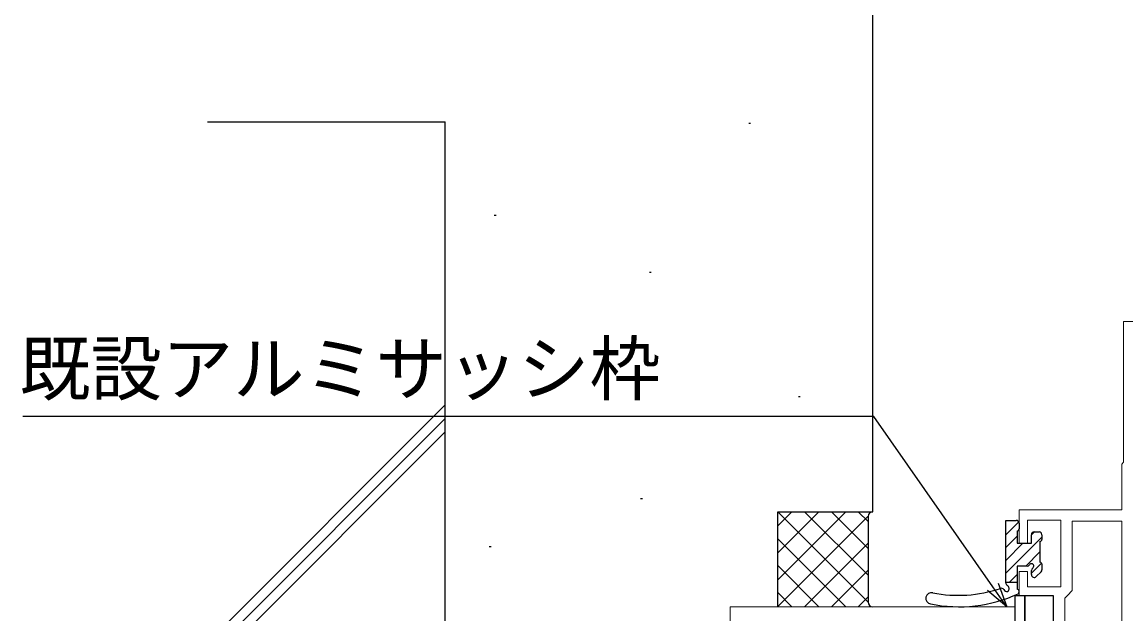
# Model space of a CAD drawing. Units: millimetres, scale not verified. Extents: x -437 to 438, y -331 to 329.
# Drawn here: x -133.7 to -17.6, y -93.5 to -31.3 of the extents above; entities that cross this region are included whole.
import ezdxf
from ezdxf.enums import TextEntityAlignment as Align

# ---------------------------------------------------------------- set-up
doc = ezdxf.new("R2010")
doc.units = ezdxf.units.MM
doc.header["$LTSCALE"] = 2
doc.layers.add('0-2_YKK_11', color=7, linetype='Continuous', lineweight=18)
for name, color, linetype in [('0-5_YKK_13', 4, 'Continuous'), ('0-7_YKK_D', 6, 'Continuous'), ('0-9_YSS_K', 3, 'Continuous'), ('0-A_YSS_KE', 3, 'Continuous')]:
    doc.layers.add(name, color=color, linetype=linetype)
doc.styles.add('ＭＳ ゴシック', font='')
doc.styles.get('ＭＳ ゴシック').set_extended_font_data('MS Gothic')

msp = doc.modelspace()

# ---------------------------------------------------------------- linework, layer by layer
at = {"layer": '0-2_YKK_11', "color": 211}
msp.add_lwpolyline([(-25.2, -123.6), (-25.2, -91.6), (-28.8, -91.6), (-28.8, -89.1), (-27.9, -89.1), (-27.9, -90.7), (-24.4, -90.7), (-24.4, -83.7), (-27.9, -83.7), (-27.9, -86.1), (-28.8, -86.1), (-28.8, -82.6), (-18, -82.6), (-18, -77.8), (-17.8, -77.6), (-17.8, -62.8), (-5.5, -62.8)], dxfattribs=at)
msp.add_lwpolyline([(-24, -122.3), (-24, -91.9), (-23.7, -91.6), (-23.2, -91.1), (-23.2, -83.8), (-18, -83.8), (-18, -110.3), (-18.5, -110.8), (-18.5, -122.3)], close=True, dxfattribs=at)
at = {"layer": '0-2_YKK_11', "color": 4}
msp.add_lwpolyline([(-29.2, -94.3), (-29.2, -92.8), (-59.2, -92.8), (-59.2, -98.8)], dxfattribs=at)
at = {"layer": '0-5_YKK_13'}
for p, q in [((-30.2, -85.234), (-28.838, -83.872)), ((-28.8, -84.018), (-28.8, -84.618)), ((-30.2, -86.581), (-29, -85.381)), ((-30.2, -89.275), (-26.4, -85.475)), ((-27.5, -85.228), (-27.19, -84.918)), ((-27.2, -84.918), (-26.7, -84.918)), ((-26.6, -85.918), (-26.6, -88.118)), ((-26.4, -85.218), (-26.4, -85.718)), ((-30.2, -87.928), (-28.39, -86.118)), ((-28.095, -88.518), (-26.6, -87.022)), ((-27.5, -89.27), (-26.435, -88.205)), ((-29.795, -90.218), (-29, -89.422)), ((-27.5, -89.418), (-27.5, -88.979)), ((-26.488, -89.13), (-26.988, -89.63)), ((-26.4, -88.318), (-26.4, -88.918)), ((-30.2, -90.218), (-29, -90.218))]:
    msp.add_line(p, q, dxfattribs=at)
for points in [[(-30.2, -90.283), (-30.2, -83.718), (-29.1, -83.718)], [(-29, -84.818), (-29, -86.118), (-27.5, -86.118), (-27.5, -85.218)], [(-27.961, -88.518), (-29, -88.518), (-29, -90.935)]]:
    msp.add_lwpolyline(points, dxfattribs=at)
for points in [[(-28.2, -146.6), (-29.2, -146.6), (-29.2, -91.6), (-28.2, -91.6)], [(-25.2, -146.6), (-28.2, -146.6), (-28.2, -91.6), (-25.2, -91.6)]]:
    msp.add_lwpolyline(points, close=True, dxfattribs=at)
for centre, radius, start, end in [((-29.1, -84.018), 0.3, 0, 90), ((-29, -84.618), 0.2, 270, 0), ((-27.2, -85.218), 0.3, 90, 180), ((-26.7, -85.218), 0.3, 0, 90), ((-26.6, -85.718), 0.2, 270, 0), ((-27.5, -88.518), 0.25, 303.05573, 146.94427), ((-26.6, -88.318), 0.2, 0, 90), ((-27.961, -88.218), 0.3, 270, 326.94427), ((-27.2, -88.979), 0.3, 123.05573, 180), ((-27.2, -89.418), 0.3, 180, 315), ((-26.7, -88.918), 0.3, 315, 0), ((-29.9, -90.283), 0.3, 180, 239.43918), ((-30.256, -90.886), 0.4, 311.12994, 59.43918), ((-38.011, -91.914), 0.6, 78.69427, 258.56358), ((-35.155, -77.8), 15, 258.56358, 294.71651), ((-35.188, -77.794), 13.8, 258.69427, 288.69203), ((-30.669, -91.15), 0.3, 30.54856, 108.69203), ((-30.066, -90.794), 0.4, 210.54856, 280.55812), ((-29.1, -91.218), 0.3, 316.16697, 70.52878)]:
    msp.add_arc(centre, radius, start, end, dxfattribs=at)
at = {"layer": '0-7_YKK_D'}
for points in [[(-30.093, -92.8), (-31.555, -90.711), (-44.097, -72.8), (-133.64, -72.8)], [(-30.996, -90.319), (-30.093, -92.8), (-32.115, -91.103)]]:
    msp.add_lwpolyline(points, dxfattribs=at)
at = {"layer": '0-9_YSS_K'}
for p, q in [((-57.055, -41.972), (-57.255, -41.972)), ((-83.836, -51.651), (-84.036, -51.651)), ((-67.507, -57.649), (-67.707, -57.649)), ((-51.83, -70.714), (-52.03, -70.714)), ((-114.2, -96.575), (-89.2, -71.575)), ((-114.2, -97.989), (-89.2, -72.989)), ((-114.2, -99.403), (-89.2, -74.403)), ((-68.431, -81.436), (-68.631, -81.436)), ((-54.2, -87.128), (-49.871, -82.8)), ((-54.2, -89.957), (-47.043, -82.8)), ((-54.2, -84.3), (-52.7, -82.8)), ((-44.7, -92.315), (-54.2, -82.815)), ((-54.2, -92.785), (-44.7, -83.285)), ((-44.7, -89.486), (-51.386, -82.8)), ((-44.7, -86.658), (-48.558, -82.8)), ((-44.7, -83.829), (-45.729, -82.8)), ((-44.7, -83.3), (-44.7, -92.3)), ((-47.043, -92.8), (-54.2, -85.643)), ((-84.358, -86.491), (-84.558, -86.491)), ((-51.386, -92.8), (-44.7, -86.114)), ((-49.871, -92.8), (-54.2, -88.472)), ((-48.558, -92.8), (-44.7, -88.942)), ((-52.7, -92.8), (-54.2, -91.3)), ((-45.729, -92.8), (-44.7, -91.771))]:
    msp.add_line(p, q, dxfattribs=at)
for centre, start, end in [((-44.2, -83.3), 90, 180), ((-44.2, -92.3), 180, 270)]:
    msp.add_arc(centre, 0.5, start, end, dxfattribs=at)
at = {"layer": '0-A_YSS_KE'}
for p in [(-114.2, -41.8), (-89.2, -161.8)]:
    msp.add_line(p, (-89.2, -41.8), dxfattribs=at)
msp.add_lwpolyline([(-54.2, -92.8), (-54.2, -82.8), (-44.2, -82.8), (-44.2, -19.797)], dxfattribs=at)

# ---------------------------------------------------------------- texts
at = {"layer": '0-7_YKK_D', "style": 'ＭＳ ゴシック'}
msp.add_text('既設アルミサッシ枠', height=5.499, dxfattribs=at).set_placement((-134.015, -72.15), align=Align.BOTTOM_LEFT)

doc.saveas('drawing.dxf')
